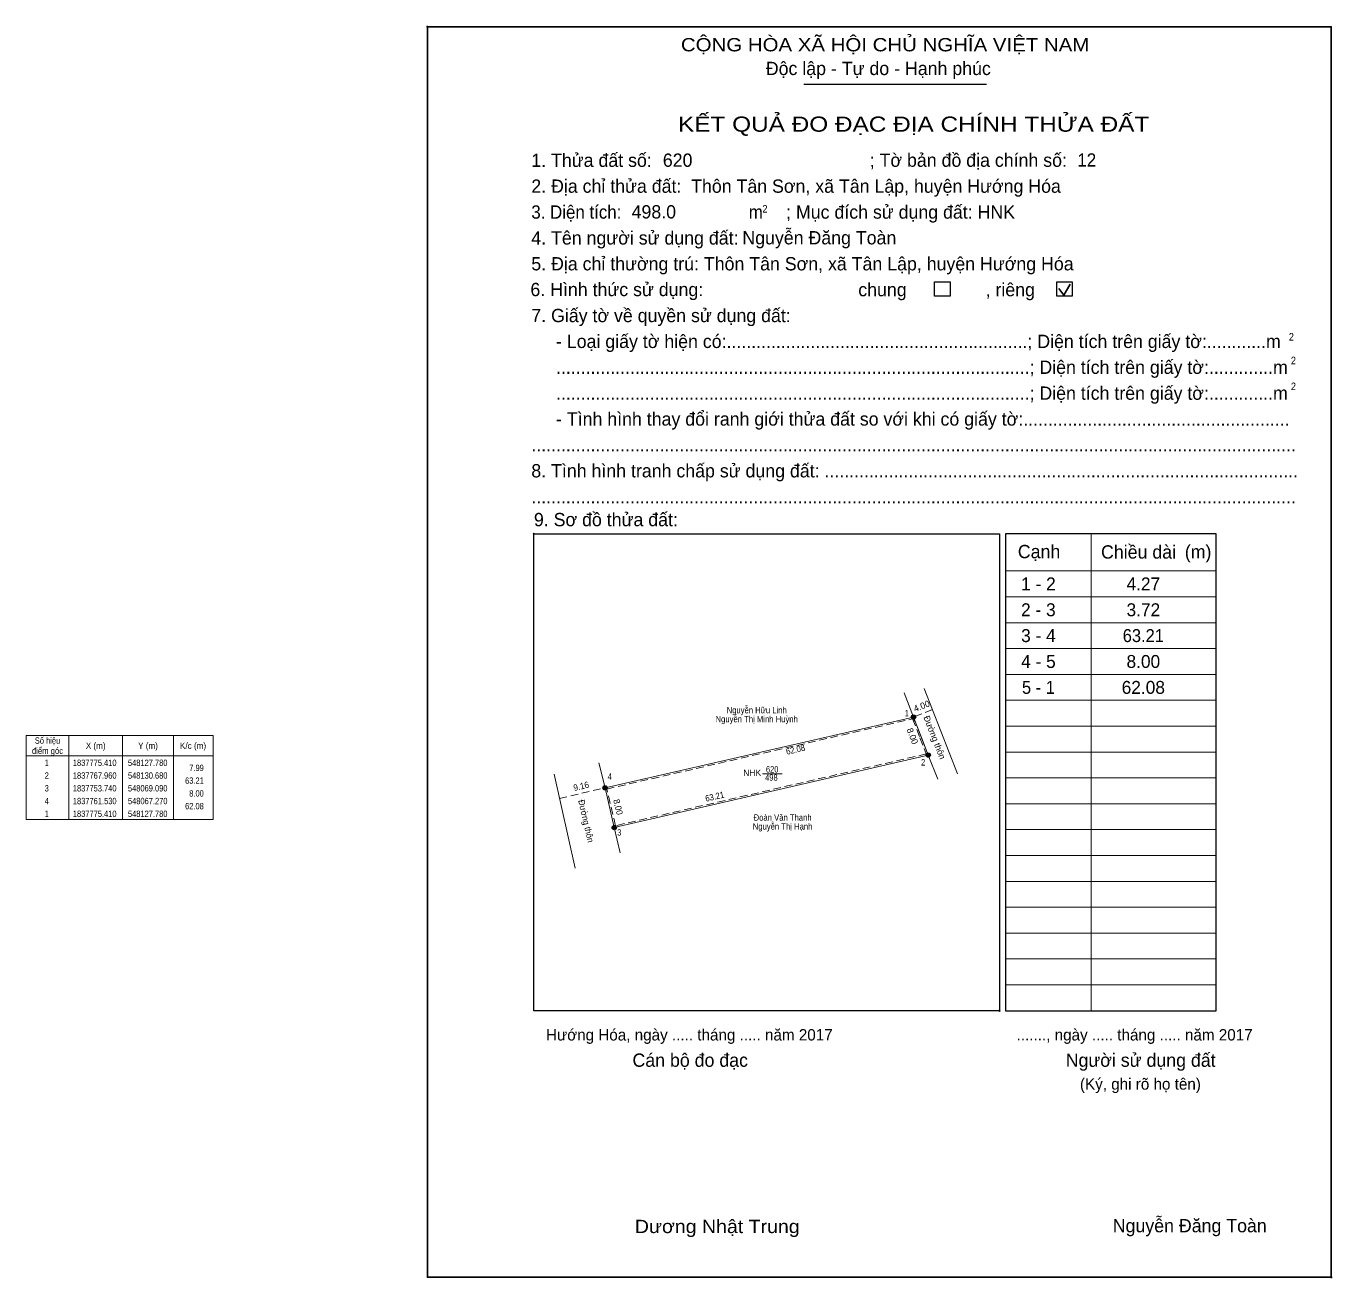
# Model space of a CAD drawing. Header units: metres. Extents: x 547557 to 548210, y 1837665 to 1837911.
# Drawn here: x 547953.7 to 548209.8, y 1837665.4 to 1837910.9 of the extents above; entities that cross this region are included whole.
import ezdxf
from ezdxf.enums import TextEntityAlignment as Align

# ---------------------------------------------------------------- set-up
doc = ezdxf.new("R2010")
doc.units = ezdxf.units.M
doc.header["$LTSCALE"] = 0.5
doc.header["$PDMODE"] = 32
doc.header["$PDSIZE"] = 0.25
doc.linetypes.add('MEDIUM_DASHED', pattern=[4.5, 3, -1.5])
for name, color, linetype, lineweight in [('1', 7, 'Continuous', 13), ('10', 7, 'Continuous', 13), ('11', 7, 'Continuous', 25), ('2', 7, 'Continuous', 35), ('27', 7, 'Continuous', 13), ('50', 7, 'Continuous', 25), ('63', 7, 'Continuous', 13)]:
    doc.layers.add(name, color=color, linetype=linetype, lineweight=lineweight)
for name, color, linetype in [('36', 7, 'Continuous'), ('48', 7, 'Continuous'), ('52', 7, 'Continuous'), ('6', 7, 'Continuous'), ('9', 7, 'Continuous')]:
    doc.layers.add(name, color=color, linetype=linetype)

msp = doc.modelspace()

# ---------------------------------------------------------------- hatches: boundary and pattern name
at = {"layer": '11'}
for points in [[(548128.2027, 1837775.41, 1), (548127.3573, 1837775.41, 1)], [(548131.1027, 1837767.96, 1), (548130.2573, 1837767.96, 1)], [(548067.6927, 1837761.53, 1), (548066.8473, 1837761.53, 1)], [(548069.5127, 1837753.74, 1), (548068.6673, 1837753.74, 1)], [(548069.5127, 1837753.74, 1), (548068.6673, 1837753.74, 1)]]:
    msp.add_hatch(color=256, dxfattribs=at).paths.add_polyline_path(points)

# ---------------------------------------------------------------- linework, layer by layer
at = {"layer": '1', "lineweight": 25}
for p, q in [((548106.26, 1837899.51), (548142.1, 1837899.51)), ((548187.11, 1837717.82), (548187.11, 1837811.36))]:
    msp.add_line(p, q, dxfattribs=at)
at = {"layer": '1', "lineweight": 35}
for p, q in [((548156.25, 1837859.44), (548157.26, 1837858.13)), ((548157.26, 1837858.13), (548158.49, 1837860.32))]:
    msp.add_line(p, q, dxfattribs=at)
at = {"layer": '1'}
for p, q in [((548162.59, 1837811.36), (548162.59, 1837717.82)), ((548145.8, 1837804.06), (548174.19, 1837804.06)), ((548174.19, 1837804.06), (548187.11, 1837804.06)), ((548145.8, 1837798.99), (548174.19, 1837798.99)), ((548174.19, 1837798.99), (548187.11, 1837798.99)), ((548145.8, 1837793.91), (548174.19, 1837793.91)), ((548174.19, 1837793.91), (548187.11, 1837793.91)), ((548145.8, 1837788.84), (548174.19, 1837788.84)), ((548174.19, 1837788.84), (548187.11, 1837788.84)), ((548145.8, 1837783.77), (548174.19, 1837783.77)), ((548174.19, 1837783.77), (548187.11, 1837783.77)), ((548145.8, 1837778.69), (548174.19, 1837778.69)), ((548174.19, 1837778.69), (548187.11, 1837778.69)), ((548145.8, 1837773.62), (548174.19, 1837773.62)), ((548174.19, 1837773.62), (548187.11, 1837773.62)), ((548145.8, 1837768.55), (548174.19, 1837768.55)), ((548174.19, 1837768.55), (548187.11, 1837768.55)), ((548145.8, 1837763.48), (548174.19, 1837763.48)), ((548174.19, 1837763.48), (548187.11, 1837763.48)), ((548145.8, 1837758.4), (548174.19, 1837758.4)), ((548174.19, 1837758.4), (548187.11, 1837758.4)), ((548145.8, 1837753.33), (548174.19, 1837753.33)), ((548174.19, 1837753.33), (548187.11, 1837753.33)), ((548145.8, 1837748.26), (548174.19, 1837748.26)), ((548174.19, 1837748.26), (548187.11, 1837748.26)), ((548145.8, 1837743.18), (548174.19, 1837743.18)), ((548174.19, 1837743.18), (548187.11, 1837743.18)), ((548145.8, 1837738.11), (548174.19, 1837738.11)), ((548174.19, 1837738.11), (548187.11, 1837738.11)), ((548145.8, 1837733.04), (548174.19, 1837733.04)), ((548174.19, 1837733.04), (548187.11, 1837733.04)), ((548145.8, 1837727.97), (548174.19, 1837727.97)), ((548174.19, 1837727.97), (548187.11, 1837727.97)), ((548145.8, 1837722.89), (548174.19, 1837722.89)), ((548174.19, 1837722.89), (548187.11, 1837722.89))]:
    msp.add_line(p, q, dxfattribs=at)
at = {"layer": '1', "lineweight": 25}
msp.add_lwpolyline([(548053.33, 1837811.33), (548144.62, 1837811.33), (548144.62, 1837717.82), (548053.33, 1837717.82)], close=True, dxfattribs=at)
msp.add_lwpolyline([(548187.11, 1837811.36), (548145.8, 1837811.36), (548145.8, 1837717.82), (548187.11, 1837717.82), (548187.11, 1837718.73)], dxfattribs=at)
at = {"layer": '1'}
msp.add_lwpolyline([(548127.78, 1837775.41), (548130.68, 1837767.96), (548069.09, 1837753.74), (548067.27, 1837761.53)], close=True, dxfattribs=at)
for p in [(548032.44, 1837910.76), (548053.33, 1837811.33), (548144.62, 1837717.82), (548209.71, 1837665.57)]:
    msp.add_point(p, dxfattribs=at)
at = {"layer": '10'}
msp.add_lwpolyline([(548069.09, 1837753.74), (548067.27, 1837761.53), (548127.78, 1837775.41), (548129.33, 1837771.43), (548130.68, 1837767.96)], close=True, dxfattribs=at)
at = {"layer": '10', "linetype": 'MEDIUM_DASHED'}
msp.add_lwpolyline([(548069.31, 1837754.1), (548067.63, 1837761.3), (548127.59, 1837775.06), (548129.05, 1837771.32), (548130.27, 1837768.17)], close=True, dxfattribs=at)
at = {"layer": '11'}
for centre in [(548127.78, 1837775.41), (548130.68, 1837767.96), (548067.27, 1837761.53), (548069.09, 1837753.74), (548069.09, 1837753.74)]:
    msp.add_circle(centre, 0.4227, dxfattribs=at)
at = {"layer": '2'}
msp.add_lwpolyline([(548032.44, 1837910.76), (548209.71, 1837910.76), (548209.71, 1837665.57), (548032.44, 1837665.57)], close=True, dxfattribs=at)
at = {"layer": '27'}
for p, q in [((548127.78, 1837775.41), (548125.93, 1837780.14)), ((548067.27, 1837761.53), (548066.04, 1837766.45)), ((548130.68, 1837767.96), (548132.52, 1837763.23)), ((548069.09, 1837753.74), (548070.26, 1837748.8))]:
    msp.add_line(p, q, dxfattribs=at)
at = {"layer": '50'}
for points in [[(548131.91, 1837860.75), (548134.95, 1837860.75), (548134.95, 1837857.91), (548131.91, 1837857.91)], [(548155.86, 1837860.75), (548158.9, 1837860.75), (548158.9, 1837857.91), (548155.86, 1837857.91)]]:
    msp.add_lwpolyline(points, close=True, dxfattribs=at)
at = {"layer": '63'}
for p, q in [((548129.88, 1837781.01), (548136.38, 1837764.28)), ((548127.96, 1837774.62), (548127.78, 1837775.41)), ((547962.13, 1837771.79), (547962.13, 1837755.29)), ((547972.63, 1837771.79), (547972.63, 1837755.29)), ((547982.63, 1837771.79), (547982.63, 1837755.29)), ((547953.73, 1837767.79), (547990.43, 1837767.79)), ((548057.28, 1837764.18), (548061.45, 1837745.78)), ((548098.16, 1837764.25), (548102.04, 1837764.25))]:
    msp.add_line(p, q, dxfattribs=at)
at = {"layer": '63', "linetype": 'MEDIUM_DASHED'}
for p, q in [((548131.49, 1837776.86), (548127.78, 1837775.41)), ((548058.35, 1837759.45), (548067.27, 1837761.53))]:
    msp.add_line(p, q, dxfattribs=at)
at = {"layer": '63'}
msp.add_lwpolyline([(547953.73, 1837771.79), (547990.43, 1837771.79), (547990.43, 1837755.29), (547953.73, 1837755.29)], close=True, dxfattribs=at)

# ---------------------------------------------------------------- texts
at = {"layer": '1'}
for s, height, width, p in [('CỘNG HÒA XÃ HỘI CHỦ NGHĨA VIỆT NAM', 2.604, 1.15, (548082.16, 1837905.94)), ('3. Diện tích:', 2.604, 0.95, (548052.82, 1837873.13)), ('m', 2.604, 0.95, (548095.46, 1837873.13)), ('2', 1.488, 0.9, (548098.14, 1837874.32)), ('2', 1.488, 0.9, (548201.39, 1837849.22)), ('2', 1.488, 0.9, (548201.79, 1837844.58)), ('2', 1.488, 0.9, (548201.79, 1837839.51)), ('Dương Nhật Trung', 2.604, 1.1, (548073.12, 1837674.23))]:
    msp.add_text(s, height=height, dxfattribs=dict(at, width=width)).set_placement(p)
for s, height, p in [('Độc lập - Tự do - Hạnh phúc', 2.604, (548098.81, 1837901.29)), ('1. Thửa đất số:', 2.604, (548052.82, 1837883.28)), ('; Tờ bản đồ địa chính số:', 2.604, (548119.19, 1837883.3)), ('2. Địa chỉ thửa đất:', 2.604, (548052.82, 1837878.21)), ('; Mục đích sử dụng đất: HNK', 2.604, (548102.79, 1837873.13)), ('4. Tên người sử dụng đất:', 2.604, (548052.82, 1837868.06)), ('5. Địa chỉ thường trú: Thôn Tân Sơn, xã Tân Lập, huyện Hướng Hóa', 2.604, (548052.82, 1837862.99)), ('chung                , riêng', 2.604, (548116.95, 1837857.91)), ('7. Giấy tờ về quyền sử dụng đất:', 2.604, (548052.82, 1837852.84)), ('     - Loại giấy tờ hiện có:.............................................................; Diện tích trên giấy tờ:............m', 2.604, (548052.82, 1837847.77)), ('     ................................................................................................; Diện tích trên giấy tờ:.............m', 2.604, (548052.82, 1837842.7)), ('     ................................................................................................; Diện tích trên giấy tờ:.............m', 2.604, (548052.82, 1837837.62)), ('     - Tình hình thay đổi ranh giới thửa đất so với khi có giấy tờ:......................................................', 2.604, (548052.82, 1837832.55)), ('...........................................................................................................................................................', 2.604, (548052.82, 1837827.48)), ('8. Tình hình tranh chấp sử dụng đất: ................................................................................................', 2.604, (548052.82, 1837822.4)), ('...........................................................................................................................................................', 2.604, (548052.82, 1837817.33)), ('9. Sơ đồ thửa đất:', 2.604, (548053.33, 1837812.83)), ('Cạnh', 2.604, (548148.24, 1837806.56)), ('Chiều dài', 2.604, (548164.56, 1837806.48)), ('(m)', 2.604, (548180.99, 1837806.51)), ('Hướng Hóa, ngày ..... tháng ..... năm 2017', 2.232, (548055.7, 1837711.99)), ('......., ngày ..... tháng ..... năm 2017', 2.232, (548148, 1837711.99)), ('Cán bộ đo đạc', 2.604, (548072.66, 1837706.83)), ('Người sử dụng đất', 2.604, (548157.63, 1837706.83)), ('(Ký, ghi rõ họ tên)', 2.232, (548160.42, 1837702.35))]:
    msp.add_text(s, height=height, dxfattribs=at).set_placement(p)
for s, height, width, p in [('KẾT QUẢ ĐO ĐẠC ĐỊA CHÍNH THỬA ĐẤT', 2.976, 1.2, (548127.81, 1837890.18)), ('498', 1.25, 0.85, (548099.905, 1837762.93)), ('620', 1.25, 0.85, (548100.06, 1837764.53))]:
    msp.add_text(s, height=height, dxfattribs=dict(at, width=width)).set_placement(p, align=Align.CENTER)
msp.add_text('NHK', height=1.25, dxfattribs=at).set_placement((548096.135, 1837763.87), align=Align.CENTER)
at = {"layer": '36', "width": 0.9}
for s, p in [('Nguyễn Hữu Linh', (548097.02, 1837776.14)), ('Nguyễn Thị Minh Huỳnh', (548097.02, 1837774.39)), ('Đoàn Văn Thanh', (548102.105, 1837755.09)), ('Nguyễn Thị Hạnh', (548102.095, 1837753.34))]:
    msp.add_text(s, height=1.25, dxfattribs=at).set_placement(p, align=Align.CENTER)
at = {"layer": '48'}
msp.add_text('6. Hình thức sử dụng:', height=2.604, dxfattribs=at).set_placement((548052.64, 1837857.94))
at = {"layer": '52'}
for s, p in [('1 - 2', (548152.275, 1837800.25)), ('4.27', (548172.855, 1837800.25)), ('2 - 3', (548152.265, 1837795.18)), ('3.72', (548172.86, 1837795.18)), ('3 - 4', (548152.275, 1837790.11)), ('4 - 5', (548152.275, 1837785.04)), ('8.00', (548172.855, 1837785.04)), ('62.08', (548172.85, 1837779.96))]:
    msp.add_text(s, height=2.536, dxfattribs=at).set_placement(p, align=Align.CENTER)
at = {"layer": '52', "width": 0.95}
for s, p in [('63.21', (548172.85, 1837790.11)), ('5 - 1', (548152.275, 1837779.96))]:
    msp.add_text(s, height=2.536, dxfattribs=at).set_placement(p, align=Align.CENTER)
at = {"layer": '6'}
for s, p in [('620', (548078.61, 1837883.3)), ('Thôn Tân Sơn, xã Tân Lập, huyện Hướng Hóa', (548084.16, 1837878.21)), ('498.0', (548072.49, 1837873.17)), ('Nguyễn Đăng Toàn', (548094.21, 1837868.09)), ('Nguyễn Đăng Toàn', (548166.86, 1837674.38))]:
    msp.add_text(s, height=2.604, dxfattribs=at).set_placement(p)
at = {"layer": '6', "width": 0.95}
msp.add_text('12', height=2.604, dxfattribs=at).set_placement((548159.92, 1837883.34))
at = {"layer": '63'}
for s, rotation, p in [('4.00', 21.347, (548129.6075, 1837776.9809)), ('Đường thôn', 291.232, (548131.3314, 1837771.1913)), ('8.00', 291.269, (548126.9888, 1837771.4417))]:
    msp.add_text(s, height=1.25, rotation=rotation, dxfattribs=at).set_placement(p, align=Align.CENTER)
for s, width, p in [('Số hiệu', 0.85, (547957.93, 1837770.17)), ('điểm góc', 0.9, (547957.93, 1837768.17)), ('X (m)', 0.95, (547967.38, 1837769.17)), ('Y (m)', 0.95, (547977.635, 1837769.17)), ('K/c (m)', 0.95, (547986.475, 1837769.17)), (' 1', 0.75, (547957.58, 1837765.82)), ('1837775.410', 0.85, (547967.18, 1837765.82)), ('548127.780', 0.85, (547977.58, 1837765.82)), (' 2', 0.85, (547957.585, 1837763.32)), ('1837767.960', 0.85, (547967.18, 1837763.32)), ('548130.680', 0.85, (547977.58, 1837763.32)), (' 3', 0.8, (547957.575, 1837760.82)), ('1837753.740', 0.85, (547967.18, 1837760.82)), ('548069.090', 0.85, (547977.58, 1837760.82)), (' 4', 0.85, (547957.58, 1837758.32)), ('1837761.530', 0.85, (547967.18, 1837758.32)), ('548067.270', 0.85, (547977.58, 1837758.32)), (' 1', 0.75, (547957.58, 1837755.82)), ('1837775.410', 0.85, (547967.18, 1837755.82)), ('548127.780', 0.85, (547977.58, 1837755.82))]:
    msp.add_text(s, height=1.25, dxfattribs=dict(at, width=width)).set_placement(p, align=Align.CENTER)
for s, rotation, width, p in [('62.08', 12.919, 0.9, (548104.7703, 1837768.4213)), ('9.16', 13.126, 0.95, (548062.7331, 1837761.2405)), ('Đường thôn', 282.769, 0.95, (548062.9488, 1837754.8881)), ('8.00', 283.15, 0.95, (548069.2323, 1837757.6322)), ('63.21', 13.001, 0.9, (548088.9244, 1837759.2158))]:
    msp.add_text(s, height=1.25, rotation=rotation, dxfattribs=dict(at, width=width)).set_placement(p, align=Align.CENTER)
at = {"layer": '63', "width": 0.85}
for s, p in [('7.99', (547988.58, 1837764.82)), ('63.21', (547988.58, 1837762.32)), ('8.00', (547988.58, 1837759.82)), ('62.08', (547988.58, 1837757.32))]:
    msp.add_text(s, height=1.25, dxfattribs=at).set_placement(p, align=Align.RIGHT)
at = {"layer": '9'}
for s, width, p in [('1', 0.65, (548126.475, 1837775.55)), ('2', 0.8, (548129.67, 1837765.91)), ('4', 0.8, (548068.195, 1837763.1)), ('3', 0.75, (548070.07, 1837752.17))]:
    msp.add_text(s, height=1.25, dxfattribs=dict(at, width=width)).set_placement(p, align=Align.CENTER)

doc.saveas('drawing.dxf')
